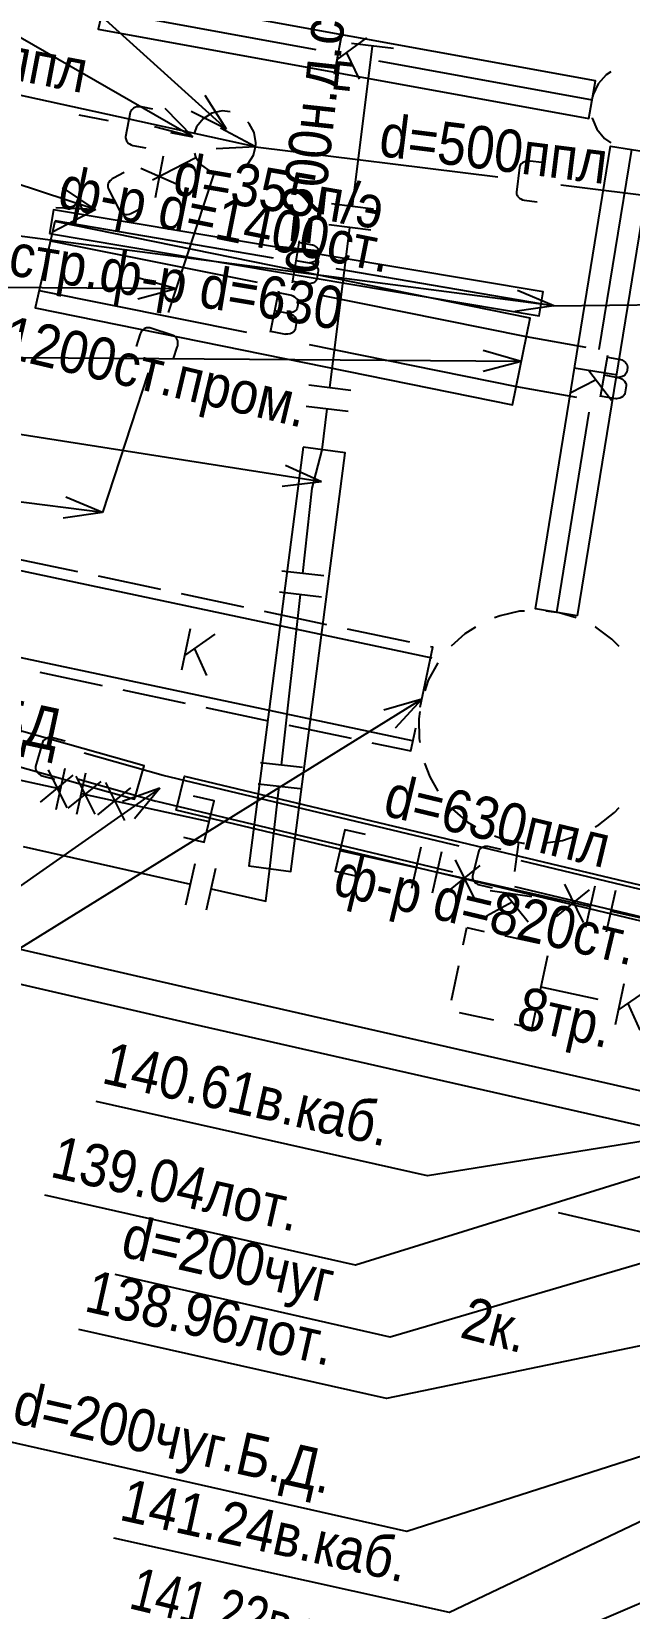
# Model space of a CAD drawing. Header units: metres. Extents: x -3947 to -3704, y 4976 to 6609.
# Drawn here: x -3850.24 to -3836.15, y 5298.26 to 5335.42 of the extents above; entities that cross this region are included whole.
import ezdxf
from ezdxf.enums import TextEntityAlignment as Align

# ---------------------------------------------------------------- set-up
doc = ezdxf.new("R2010")
doc.units = ezdxf.units.M
doc.header["$MEASUREMENT"] = 0
for name, color, linetype, lineweight in [('Водопровод', 7, 'Continuous', 25), ('Водосток', 7, 'Continuous', 25), ('Газопровод', 7, 'Continuous', 25), ('Кабели', 7, 'Continuous', 25), ('Кабель электрический', 7, 'Continuous', 25), ('Канализация самотёчная', 7, 'Continuous', 25), ('Промводопровод', 7, 'Continuous', 25)]:
    doc.layers.add(name, color=color, linetype=linetype, lineweight=lineweight)
doc.styles.add('Style-RUSSIAN_1251', font='RUSSIAN_1251.shx')
doc.styles.add('Style-RUSSIAN_1251 I 0.00000', font='RUSSIAN_1251.shx')

msp = doc.modelspace()

# ---------------------------------------------------------------- linework, layer by layer
at = {"layer": 'Водопровод', "linetype": 'Continuous'}
for p, q in [((-3849.691, 5330.961), (-3844.55, 5330.082)), ((-3843.932, 5330.481), (-3844.1, 5329.498)), ((-3844.01, 5330.023), (-3843.693, 5329.969)), ((-3843.071, 5329.829), (-3837.93, 5328.95)), ((-3844.095, 5329.53), (-3843.738, 5329.469)), ((-3837.93, 5328.95), (-3838.79, 5329.314)), ((-3837.93, 5328.95), (-3828.403, 5329.071)), ((-3837.93, 5328.95), (-3838.855, 5328.819))]:
    msp.add_line(p, q, dxfattribs=at)
at = {"layer": 'Водопровод', "linetype": 'Continuous', "flags": 128}
for points in [[(-3837.93, 5328.95), (-3853.84, 5331.028), (-3861.612, 5332.668)], [(-3849.817, 5330.656), (-3838.281, 5328.718), (-3838.187, 5329.28), (-3849.723, 5331.217), (-3849.817, 5330.656)], [(-3843.938, 5330.445), (-3843.624, 5330.391), (-3843.595, 5330.381), (-3843.549, 5330.354), (-3843.508, 5330.318), (-3843.492, 5330.3), (-3843.478, 5330.279), (-3843.468, 5330.253), (-3843.46, 5330.221), (-3843.459, 5330.206), (-3843.478, 5330.092), (-3843.487, 5330.07), (-3843.505, 5330.043), (-3843.524, 5330.025), (-3843.544, 5330.008), (-3843.575, 5329.993), (-3843.613, 5329.98), (-3843.646, 5329.973), (-3843.693, 5329.969), (-3843.656, 5329.959), (-3843.624, 5329.95), (-3843.578, 5329.927), (-3843.552, 5329.905), (-3843.527, 5329.882), (-3843.503, 5329.846), (-3843.489, 5329.807), (-3843.485, 5329.775), (-3843.517, 5329.587), (-3843.524, 5329.569), (-3843.539, 5329.545), (-3843.565, 5329.519), (-3843.601, 5329.497), (-3843.631, 5329.483), (-3843.681, 5329.471), (-3843.71, 5329.466), (-3843.738, 5329.469)]]:
    msp.add_lwpolyline(points, dxfattribs=at)
at = {"layer": 'Водосток', "linetype": 'Continuous'}
for p, q in [((-3845.647, 5333.117), (-3846.147, 5333.906)), ((-3846.442, 5332.936), (-3847.097, 5333.602)), ((-3845.647, 5333.117), (-3846.482, 5333.535)), ((-3849.128, 5333.451), (-3848.44, 5333.32)), ((-3846.442, 5332.936), (-3847.346, 5333.168)), ((-3844.961, 5332.702), (-3845.787, 5333.138)), ((-3846.967, 5333.037), (-3846.442, 5332.936)), ((-3847.396, 5331.918), (-3846.371, 5332.45)), ((-3847.138, 5332.476), (-3847.329, 5331.494)), ((-3844.961, 5332.702), (-3845.893, 5332.65)), ((-3844.961, 5332.702), (-3839.254, 5331.991)), ((-3847.67, 5332.197), (-3846.753, 5331.795)), ((-3845.94, 5332.083), (-3847.022, 5328.795)), ((-3848.74, 5331.22), (-3849.517, 5331.738)), ((-3837.766, 5331.805), (-3832.059, 5331.094)), ((-3849.751, 5330.695), (-3848.727, 5331.227)), ((-3848.74, 5331.22), (-3849.673, 5331.263)), ((-3846.837, 5329.356), (-3847.736, 5329.613)), ((-3846.837, 5329.356), (-3847.739, 5329.113)), ((-3847.491, 5327.37), (-3848.574, 5324.083)), ((-3848.574, 5324.083), (-3849.435, 5324.445)), ((-3848.574, 5324.083), (-3849.498, 5323.949)), ((-3849.006, 5318.416), (-3847.137, 5317.89)), ((-3849.161, 5317.805), (-3847.307, 5317.284)), ((-3847.222, 5317.587), (-3848.103, 5317.276)), ((-3847.222, 5317.587), (-3847.816, 5316.866)), ((-3847.149, 5317.893), (-3840.171, 5316.227)), ((-3847.295, 5317.281), (-3840.317, 5315.614)), ((-3838.712, 5315.879), (-3831.734, 5314.212)), ((-3838.858, 5315.266), (-3831.88, 5313.6))]:
    msp.add_line(p, q, dxfattribs=at)
at = {"layer": 'Водосток', "linetype": 'Continuous', "flags": 128}
for points in [[(-3845.647, 5333.117), (-3853.055, 5339.809), (-3860.451, 5340.859)], [(-3846.442, 5332.936), (-3853.387, 5336.931), (-3860.717, 5338.211)], [(-3844.961, 5332.702), (-3855.237, 5334.943), (-3862.61, 5335.953)], [(-3848.74, 5331.22), (-3852.62, 5332.493), (-3861.224, 5334.052)], [(-3847.382, 5333.586), (-3847.654, 5333.638), (-3847.693, 5333.644), (-3847.724, 5333.642), (-3847.766, 5333.639), (-3847.806, 5333.628), (-3847.837, 5333.613), (-3847.867, 5333.588), (-3847.894, 5333.561), (-3847.905, 5333.535), (-3847.915, 5333.509), (-3848.025, 5332.934), (-3848.026, 5332.908), (-3848.023, 5332.887), (-3848.014, 5332.86), (-3848.002, 5332.838), (-3847.983, 5332.812), (-3847.963, 5332.787), (-3847.934, 5332.767), (-3847.892, 5332.743), (-3847.856, 5332.731), (-3847.552, 5332.673)], [(-3845.565, 5333.525), (-3845.753, 5333.543), (-3845.991, 5333.488), (-3846.198, 5333.36), (-3846.354, 5333.171), (-3846.405, 5333.037)], [(-3844.955, 5332.795), (-3844.995, 5333.036), (-3845.11, 5333.251), (-3845.142, 5333.281)], [(-3845.138, 5332.306), (-3845.014, 5332.504), (-3844.961, 5332.702), (-3844.957, 5332.742), (-3844.955, 5332.795)], [(-3846.404, 5332.551), (-3846.379, 5332.465), (-3846.371, 5332.45), (-3846.237, 5332.266), (-3846.039, 5332.124), (-3845.94, 5332.083), (-3845.806, 5332.052), (-3845.564, 5332.059)], [(-3848.061, 5332.092), (-3848.308, 5331.964), (-3848.341, 5331.944), (-3848.365, 5331.924), (-3848.396, 5331.895), (-3848.42, 5331.862), (-3848.435, 5331.831), (-3848.444, 5331.793), (-3848.447, 5331.755), (-3848.441, 5331.727), (-3848.432, 5331.701), (-3848.162, 5331.182), (-3848.147, 5331.161), (-3848.131, 5331.146), (-3848.107, 5331.13), (-3848.084, 5331.121), (-3848.054, 5331.111), (-3848.022, 5331.105), (-3847.987, 5331.107), (-3847.939, 5331.114), (-3847.904, 5331.127), (-3847.629, 5331.27)], [(-3838.215, 5332.326), (-3838.491, 5332.36), (-3838.53, 5332.363), (-3838.56, 5332.36), (-3838.603, 5332.354), (-3838.641, 5332.34), (-3838.671, 5332.323), (-3838.7, 5332.296), (-3838.724, 5332.267), (-3838.735, 5332.241), (-3838.743, 5332.214), (-3838.815, 5331.633), (-3838.814, 5331.608), (-3838.809, 5331.586), (-3838.799, 5331.56), (-3838.785, 5331.539), (-3838.765, 5331.514), (-3838.743, 5331.49), (-3838.713, 5331.473), (-3838.669, 5331.451), (-3838.633, 5331.442), (-3838.326, 5331.404)], [(-3846.837, 5329.356), (-3854.205, 5329.41), (-3860.506, 5330.738)], [(-3846.894, 5327.711), (-3846.807, 5327.975), (-3846.797, 5328.013), (-3846.794, 5328.043), (-3846.792, 5328.086), (-3846.798, 5328.127), (-3846.809, 5328.159), (-3846.829, 5328.192), (-3846.853, 5328.222), (-3846.877, 5328.237), (-3846.902, 5328.25), (-3847.458, 5328.433), (-3847.483, 5328.437), (-3847.505, 5328.437), (-3847.533, 5328.431), (-3847.556, 5328.422), (-3847.585, 5328.407), (-3847.612, 5328.39), (-3847.635, 5328.364), (-3847.665, 5328.325), (-3847.681, 5328.292), (-3847.778, 5327.997)], [(-3848.574, 5324.083), (-3853.025, 5324.651), (-3860.017, 5326.186)], [(-3852.298, 5319.44), (-3852.479, 5318.639), (-3847.814, 5317.328), (-3847.592, 5318.117), (-3852.298, 5319.44)], [(-3849.45, 5318.692), (-3849.717, 5318.768), (-3849.756, 5318.776), (-3849.786, 5318.777), (-3849.829, 5318.777), (-3849.869, 5318.77), (-3849.901, 5318.757), (-3849.934, 5318.735), (-3849.962, 5318.71), (-3849.976, 5318.685), (-3849.988, 5318.66), (-3850.147, 5318.097), (-3850.149, 5318.072), (-3850.148, 5318.05), (-3850.142, 5318.022), (-3850.131, 5318), (-3850.115, 5317.971), (-3850.096, 5317.945), (-3850.069, 5317.923), (-3850.029, 5317.895), (-3849.995, 5317.881), (-3849.697, 5317.797)], [(-3847.222, 5317.587), (-3854.112, 5312.765), (-3860.995, 5314.454)], [(-3846.831, 5317.072), (-3846.64, 5317.87), (-3832.198, 5314.421), (-3832.389, 5313.623), (-3846.831, 5317.072)], [(-3839.175, 5316.139), (-3839.445, 5316.204), (-3839.483, 5316.211), (-3839.514, 5316.211), (-3839.556, 5316.209), (-3839.596, 5316.2), (-3839.628, 5316.186), (-3839.659, 5316.163), (-3839.687, 5316.137), (-3839.7, 5316.112), (-3839.711, 5316.086), (-3839.847, 5315.517), (-3839.848, 5315.491), (-3839.846, 5315.47), (-3839.839, 5315.442), (-3839.827, 5315.42), (-3839.81, 5315.393), (-3839.791, 5315.367), (-3839.763, 5315.346), (-3839.722, 5315.32), (-3839.687, 5315.307), (-3839.386, 5315.235)], [(-3830.74, 5310.035), (-3842.605, 5306.348), (-3849.934, 5307.997)], [(-3831.39, 5307.705), (-3841.794, 5304.651), (-3848.271, 5306.125)], [(-3831.95, 5305.266), (-3841.877, 5303.203), (-3849.13, 5304.832)], [(-3827.356, 5304.575), (-3841.397, 5300.068), (-3850.832, 5302.203)]]:
    msp.add_lwpolyline(points, dxfattribs=at)
at = {"layer": 'Газопровод', "linetype": 'Continuous'}
for p, q in [((-3841.713, 5335.012), (-3842.705, 5335.136)), ((-3842.68, 5331.294), (-3842.209, 5335.074)), ((-3842.184, 5331.232), (-3843.176, 5331.356)), ((-3842.245, 5330.736), (-3843.238, 5330.86)), ((-3843.213, 5327.018), (-3842.742, 5330.798)), ((-3842.716, 5326.956), (-3843.709, 5327.08)), ((-3842.778, 5326.46), (-3843.771, 5326.584)), ((-3843.405, 5324.803), (-3844.255, 5325.189)), ((-3843.405, 5324.803), (-3844.333, 5324.695)), ((-3843.849, 5322.644), (-3843.625, 5324.654)), ((-3843.352, 5322.588), (-3844.346, 5322.699)), ((-3843.408, 5322.091), (-3844.401, 5322.202)), ((-3844.353, 5318.126), (-3843.904, 5322.147)), ((-3852.572, 5318.231), (-3849.558, 5317.569)), ((-3849.855, 5318.017), (-3849.409, 5317.122)), ((-3849.665, 5317.081), (-3849.451, 5318.057)), ((-3849.177, 5316.973), (-3848.962, 5317.95)), ((-3843.856, 5318.07), (-3844.85, 5318.181)), ((-3849.269, 5317.89), (-3850.044, 5317.259)), ((-3848.613, 5317.746), (-3849.389, 5317.115)), ((-3849.2, 5317.873), (-3848.753, 5316.978)), ((-3847.911, 5317.592), (-3848.686, 5316.961)), ((-3848.497, 5317.719), (-3848.051, 5316.823)), ((-3843.911, 5317.573), (-3844.905, 5317.684)), ((-3849.07, 5317.462), (-3846.056, 5316.8)), ((-3850.441, 5316.214), (-3846.495, 5315.322)), ((-3842.976, 5316.119), (-3841.169, 5315.716)), ((-3841.278, 5315.228), (-3841.06, 5316.204)), ((-3840.79, 5315.119), (-3840.572, 5316.095)), ((-3846.605, 5314.835), (-3846.385, 5315.81)), ((-3846.118, 5314.724), (-3845.897, 5315.7)), ((-3839.674, 5315.768), (-3840.452, 5315.139)), ((-3840.26, 5315.896), (-3839.817, 5314.999)), ((-3840.681, 5315.607), (-3837.068, 5314.801)), ((-3837.683, 5315.321), (-3837.24, 5314.424)), ((-3837.097, 5315.192), (-3837.875, 5314.564)), ((-3837.177, 5314.313), (-3836.959, 5315.289)), ((-3836.689, 5314.204), (-3836.471, 5315.18)), ((-3836.58, 5314.692), (-3832.967, 5313.885))]:
    msp.add_line(p, q, dxfattribs=at)
at = {"layer": 'Газопровод', "linetype": 'Continuous', "flags": 128}
for points in [[(-3843.405, 5324.803), (-3853.726, 5326.422), (-3860.796, 5327.761)], [(-3843.625, 5324.654), (-3843.394, 5325.561), (-3843.274, 5326.522)], [(-3843.843, 5325.619), (-3845.12, 5315.755), (-3844.128, 5315.627), (-3842.851, 5325.491), (-3843.843, 5325.619)], [(-3846.008, 5315.212), (-3844.72, 5314.921), (-3844.624, 5315.691), (-3844.408, 5317.629)], [(-3846.658, 5316.43), (-3846.172, 5316.314), (-3845.939, 5317.286), (-3846.426, 5317.402)], [(-3842.375, 5316.492), (-3842.861, 5316.606), (-3843.09, 5315.633), (-3842.604, 5315.518)]]:
    msp.add_lwpolyline(points, dxfattribs=at)
at = {"layer": 'Кабели', "linetype": 'Continuous'}
msp.add_line((-3837.827, 5307.588), (-3835.392, 5307.021), dxfattribs=at)
at = {"layer": 'Кабель электрический', "linetype": 'Continuous', "flags": 128}
for points in [[(-3853.424, 5314.463), (-3846.241, 5312.81), (-3833.291, 5309.87)], [(-3853.601, 5313.683), (-3846.419, 5312.03), (-3833.469, 5309.09)], [(-3833.291, 5309.681), (-3840.909, 5308.451), (-3848.72, 5310.206)], [(-3829.88, 5303.17), (-3840.393, 5298.166), (-3848.301, 5299.914)], [(-3827.33, 5302.04), (-3841.131, 5296.137), (-3848.088, 5297.835)]]:
    msp.add_lwpolyline(points, dxfattribs=at)
at = {"layer": 'Канализация самотёчная', "linetype": 'Continuous'}
for p, q in [((-3848.572, 5335.909), (-3843.539, 5334.994)), ((-3842.932, 5335.375), (-3843.109, 5334.401)), ((-3843.046, 5334.748), (-3842.341, 5335.268)), ((-3842.823, 5334.913), (-3842.519, 5334.294)), ((-3842.063, 5334.725), (-3837.03, 5333.81)), ((-3836.103, 5332.638), (-3836.868, 5327.924)), ((-3836.935, 5327.206), (-3837.549, 5326.891)), ((-3836.475, 5327.324), (-3837.453, 5327.483)), ((-3837.104, 5327.427), (-3836.571, 5326.732)), ((-3837.108, 5326.443), (-3837.873, 5321.729)), ((-3849.153, 5322.682), (-3850.621, 5322.993)), ((-3847.197, 5322.268), (-3848.664, 5322.579)), ((-3845.24, 5321.853), (-3846.708, 5322.164)), ((-3843.284, 5321.439), (-3844.751, 5321.749)), ((-3846.502, 5321.338), (-3846.707, 5320.369)), ((-3841.327, 5321.024), (-3842.794, 5321.335)), ((-3846.634, 5320.714), (-3845.915, 5321.213)), ((-3846.406, 5320.872), (-3846.121, 5320.244)), ((-3850.049, 5320.317), (-3848.582, 5320.006)), ((-3848.093, 5319.902), (-3846.625, 5319.591)), ((-3846.136, 5319.488), (-3844.669, 5319.177)), ((-3841.041, 5319.686), (-3841.938, 5319.424)), ((-3841.041, 5319.686), (-3841.675, 5318.999)), ((-3844.18, 5319.073), (-3842.712, 5318.762)), ((-3838.764, 5316.314), (-3838.86, 5315.621)), ((-3838.454, 5315.03), (-3839.435, 5315.167)), ((-3839.086, 5315.118), (-3838.537, 5314.435)), ((-3838.912, 5314.902), (-3839.518, 5314.573)), ((-3840.067, 5313.894), (-3839.98, 5314.3)), ((-3839.98, 5314.3), (-3839.574, 5314.213)), ((-3839.068, 5314.135), (-3839.072, 5314.105)), ((-3840.347, 5312.594), (-3840.173, 5313.406)), ((-3838.239, 5312.909), (-3836.898, 5312.618)), ((-3836.279, 5312.979), (-3836.489, 5312.011)), ((-3836.414, 5312.356), (-3835.692, 5312.852)), ((-3836.185, 5312.513), (-3835.903, 5311.884)), ((-3839.344, 5312.123), (-3840.156, 5312.297))]:
    msp.add_line(p, q, dxfattribs=at)
at = {"layer": 'Канализация самотёчная', "linetype": 'Continuous', "flags": 128}
for points in [[(-3848.472, 5336.349), (-3848.671, 5335.47), (-3837.111, 5333.367), (-3836.95, 5334.253), (-3848.472, 5336.349)], [(-3836.587, 5334.463), (-3836.697, 5334.396), (-3836.886, 5334.187), (-3837.009, 5333.933), (-3837.019, 5333.874)], [(-3837.025, 5333.379), (-3837.025, 5333.374), (-3836.916, 5333.114), (-3836.738, 5332.895), (-3836.587, 5332.79)], [(-3837.38, 5321.648), (-3838.367, 5321.809), (-3836.597, 5332.718), (-3835.61, 5332.558), (-3837.38, 5321.648)], [(-3851.509, 5322.926), (-3840.811, 5320.659)], [(-3838.621, 5321.76), (-3838.742, 5321.754), (-3839.199, 5321.651), (-3839.331, 5321.597)], [(-3837.409, 5321.601), (-3837.809, 5321.721), (-3837.873, 5321.729), (-3838.122, 5321.759)], [(-3839.78, 5321.38), (-3840.029, 5321.223), (-3840.355, 5320.93)], [(-3836.393, 5320.925), (-3836.562, 5321.1), (-3836.94, 5321.377), (-3836.958, 5321.386)], [(-3851.951, 5320.975), (-3841.271, 5318.712)], [(-3841.081, 5319.496), (-3840.783, 5320.909), (-3840.838, 5320.92)], [(-3840.668, 5320.541), (-3840.891, 5320.129), (-3840.976, 5319.879)], [(-3841.041, 5319.686), (-3854.886, 5311.105), (-3862.241, 5312.702)], [(-3841.087, 5319.393), (-3841.114, 5319.223), (-3841.107, 5318.754), (-3841.09, 5318.664)], [(-3842.223, 5318.658), (-3841.3, 5318.463), (-3841.185, 5319.007)], [(-3840.978, 5318.178), (-3840.858, 5317.854), (-3840.663, 5317.52)], [(-3840.353, 5317.128), (-3840.321, 5317.09), (-3839.964, 5316.787), (-3839.779, 5316.678)], [(-3836.961, 5316.676), (-3836.872, 5316.723), (-3836.502, 5317.011), (-3836.392, 5317.132)], [(-3839.33, 5316.462), (-3839.122, 5316.383), (-3838.764, 5316.314), (-3838.662, 5316.294), (-3838.621, 5316.293)], [(-3838.122, 5316.295), (-3837.73, 5316.355), (-3837.41, 5316.461)], [(-3839.086, 5314.107), (-3839.072, 5314.105), (-3838.274, 5313.933)], [(-3838.083, 5313.636), (-3838.239, 5312.909), (-3838.257, 5312.824)], [(-3838.363, 5312.336), (-3838.45, 5311.93), (-3838.856, 5312.017)]]:
    msp.add_lwpolyline(points, dxfattribs=at)
at = {"layer": 'Промводопровод', "linetype": 'Continuous'}
for p, q in [((-3849.799, 5330.487), (-3844.928, 5329.508)), ((-3850.063, 5329.316), (-3845.173, 5328.333)), ((-3844.421, 5329.301), (-3844.618, 5328.323)), ((-3843.457, 5329.212), (-3838.587, 5328.233)), ((-3844.513, 5328.846), (-3844.198, 5328.783)), ((-3844.612, 5328.355), (-3844.256, 5328.284)), ((-3843.703, 5328.038), (-3838.812, 5327.055)), ((-3838.587, 5328.233), (-3837.177, 5327.978)), ((-3838.699, 5327.644), (-3839.601, 5327.401)), ((-3838.699, 5327.644), (-3839.598, 5327.9)), ((-3836.665, 5327.781), (-3836.843, 5326.799)), ((-3836.748, 5327.324), (-3836.432, 5327.267)), ((-3838.812, 5327.055), (-3837.396, 5326.798)), ((-3836.837, 5326.831), (-3836.481, 5326.767))]:
    msp.add_line(p, q, dxfattribs=at)
at = {"layer": 'Промводопровод', "linetype": 'Continuous', "flags": 128}
for points in [[(-3849.696, 5330.939), (-3850.156, 5328.906), (-3838.906, 5326.623), (-3838.493, 5328.665), (-3849.696, 5330.939)], [(-3838.699, 5327.644), (-3853.652, 5327.75), (-3861.44, 5329.379)], [(-3844.429, 5329.266), (-3844.116, 5329.203), (-3844.088, 5329.191), (-3844.042, 5329.163), (-3844.002, 5329.126), (-3843.986, 5329.108), (-3843.974, 5329.087), (-3843.964, 5329.06), (-3843.957, 5329.028), (-3843.956, 5329.013), (-3843.979, 5328.899), (-3843.989, 5328.878), (-3844.008, 5328.851), (-3844.026, 5328.834), (-3844.047, 5328.817), (-3844.078, 5328.803), (-3844.117, 5328.792), (-3844.15, 5328.785), (-3844.198, 5328.783), (-3844.161, 5328.772), (-3844.129, 5328.761), (-3844.084, 5328.737), (-3844.058, 5328.715), (-3844.034, 5328.691), (-3844.011, 5328.654), (-3843.998, 5328.615), (-3843.995, 5328.582), (-3844.033, 5328.396), (-3844.04, 5328.378), (-3844.056, 5328.355), (-3844.082, 5328.329), (-3844.119, 5328.308), (-3844.15, 5328.295), (-3844.2, 5328.284), (-3844.229, 5328.281), (-3844.256, 5328.284)], [(-3836.671, 5327.745), (-3836.358, 5327.688), (-3836.329, 5327.677), (-3836.283, 5327.649), (-3836.242, 5327.614), (-3836.226, 5327.596), (-3836.213, 5327.574), (-3836.203, 5327.548), (-3836.195, 5327.516), (-3836.194, 5327.501), (-3836.215, 5327.387), (-3836.225, 5327.366), (-3836.243, 5327.339), (-3836.261, 5327.321), (-3836.281, 5327.304), (-3836.312, 5327.289), (-3836.351, 5327.277), (-3836.384, 5327.269), (-3836.432, 5327.267), (-3836.394, 5327.256), (-3836.362, 5327.246), (-3836.317, 5327.223), (-3836.29, 5327.201), (-3836.266, 5327.178), (-3836.242, 5327.141), (-3836.229, 5327.103), (-3836.225, 5327.07), (-3836.259, 5326.882), (-3836.266, 5326.865), (-3836.282, 5326.841), (-3836.307, 5326.815), (-3836.344, 5326.793), (-3836.374, 5326.78), (-3836.424, 5326.768), (-3836.453, 5326.764), (-3836.481, 5326.767)]]:
    msp.add_lwpolyline(points, dxfattribs=at)

# ---------------------------------------------------------------- texts
at = {"layer": 'Водопровод', "linetype": 'Continuous', "style": 'Style-RUSSIAN_1251 I 0.00000', "width": 0.9}
msp.add_text('d=355п/э', height=1, rotation=350.296, dxfattribs=at).set_placement((-3846.948, 5331.59))
at = {"layer": 'Водопровод', "linetype": 'Continuous', "style": 'Style-RUSSIAN_1251', "width": 0.9}
msp.add_text('стр.ф-р d=630', height=1, rotation=350.5339, dxfattribs=at).set_placement((-3850.659, 5330.672), align=Align.TOP_LEFT)
at = {"layer": 'Водосток', "linetype": 'Continuous', "width": 0.9}
for s, rotation, style, p in [('d=500ппл', 349.143, 'Style-RUSSIAN_1251 I 0.00000', (-3854.322, 5334.977)), ('d=500ппл', 352.894, 'Style-RUSSIAN_1251 I 0.00000', (-3842.08, 5332.487)), ('d=630ппл', 346.57, 'Style-RUSSIAN_1251 I 0.00000', (-3841.99, 5316.955)), ('ф-р d=820ст.', 346.57, 'Style-RUSSIAN_1251', (-3843.171, 5315.089))]:
    msp.add_text(s, height=1, rotation=rotation, dxfattribs=dict(at, style=style)).set_placement(p)
at = {"layer": 'Водосток', "linetype": 'Continuous', "style": 'Style-RUSSIAN_1251', "width": 0.9}
for s, rotation, p in [('139.04лот.', 347.3214, (-3849.615, 5309.411)), ('d=200чуг', 347.1817, (-3847.95, 5307.539)), ('138.96лот.', 347.3443, (-3848.812, 5306.247)), ('d=200чуг.Б.Д.', 347.2507, (-3850.512, 5303.617))]:
    msp.add_text(s, height=1, rotation=rotation, dxfattribs=at).set_placement(p, align=Align.TOP_LEFT)
at = {"layer": 'Газопровод', "linetype": 'Continuous', "style": 'Style-RUSSIAN_1251', "width": 0.899998}
for s, rotation, p in [('d=200н.д.ст.', 83.819, (-3843.508, 5329.68)), ('d=200н.д.ст.БД', 347.928, (-3858.002, 5320.23))]:
    msp.add_text(s, height=1, rotation=rotation, dxfattribs=at).set_placement(p)
at = {"layer": 'Кабель электрический', "linetype": 'Continuous'}
for s, rotation, style, width, p in [('8тр.', 347.209, 'Style-RUSSIAN_1251 I 0.00000', 0.9, (-3838.855, 5311.95)), ('2к.', 345.4401, 'Style-RUSSIAN_1251', 0.899998, (-3840.177, 5304.655))]:
    msp.add_text(s, height=1, rotation=rotation, dxfattribs=dict(at, style=style, width=width)).set_placement(p)
at = {"layer": 'Кабель электрический', "linetype": 'Continuous', "style": 'Style-RUSSIAN_1251'}
for s, rotation, width, p in [('140.61в.каб.', 347.3313, 0.9, (-3848.402, 5311.621)), ('141.24в.каб.', 347.5356, 0.9, (-3847.989, 5301.329)), ('141.22в.каб.', 346.2863, 0.8, (-3847.744, 5299.243))]:
    msp.add_text(s, height=1, rotation=rotation, dxfattribs=dict(at, width=width)).set_placement(p, align=Align.TOP_LEFT)
at = {"layer": 'Промводопровод', "linetype": 'Continuous', "style": 'Style-RUSSIAN_1251', "width": 0.899998}
for s, rotation, p in [('ф-р d=1400ст.', 348.6837, (-3849.661, 5331.283)), ('d=1200ст.пром.', 346.6697, (-3852.324, 5328.08))]:
    msp.add_text(s, height=1, rotation=rotation, dxfattribs=at).set_placement(p)

doc.saveas('drawing.dxf')
